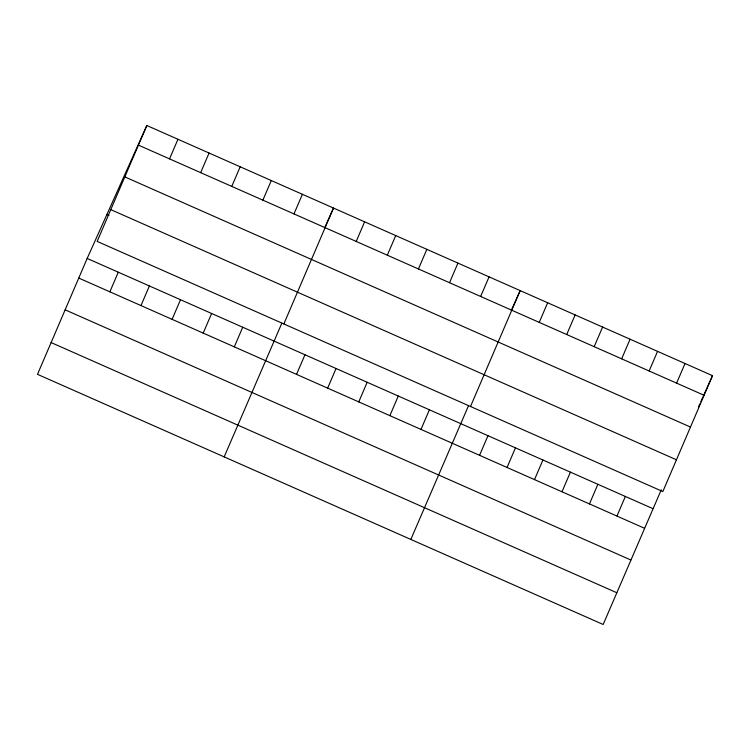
<?xml version="1.0" encoding="UTF-8"?>
<svg xmlns="http://www.w3.org/2000/svg" width="750" height="750" viewBox="0 0 750 750"><rect width="100%" height="100%" fill="white"/><g stroke="black" fill="none" stroke-linecap="round" stroke-linejoin="round"><path stroke-width="1.12" d="M146.841 125.512L97.172 241.397L662.831 491.559L712.5 375.666L146.841 125.512L87.169 258.441L37.5 374.334L603.159 624.487L661.266 489.797M109.875 291.825L118.284 272.203M169.547 158.887L177.956 139.266M140.981 305.578L149.391 285.966M200.653 172.65L209.062 153.028M172.097 319.341L180.506 299.719M231.769 186.403L240.178 166.781M203.203 333.103L211.613 313.481M262.875 200.166L271.284 180.544M234.319 346.856L242.728 327.234M293.991 213.919L302.4 194.297M224.166 456.891L281.812 323.241M283.837 323.953L333.506 208.059L324.6 227.906M296.541 374.372L304.95 354.759M356.212 241.434L364.622 221.822M327.647 388.134L336.056 368.512M387.319 255.197L395.728 235.575M358.762 401.897L367.172 382.275M418.434 268.959L426.844 249.337M389.869 415.65L398.278 396.028M449.541 282.712L457.95 263.091M420.984 429.413L429.394 409.791M480.656 296.475L489.066 276.853M410.831 539.438L468.478 405.787M470.503 406.5L520.181 290.606L511.266 310.453M479.569 455.316L487.978 435.703M539.241 322.378L547.65 302.766M507.047 467.466L515.456 447.853M566.719 334.528L575.128 314.916M534.516 479.616L542.925 460.003M594.188 346.678L602.597 327.066M561.994 491.766L570.403 472.153M621.666 358.837L630.075 339.216M589.472 503.925L597.881 484.303M649.144 370.988L657.553 351.366M616.941 516.075L625.35 496.453M676.613 383.137L685.022 363.516M698.438 406.997L699.844 403.866M700.781 401.775L702.656 397.603M703.125 396.553L712.5 375.666M138.431 145.125L704.091 395.287M124.819 176.897L690.478 427.05M110.784 209.625L676.444 459.788M106.866 214.575L108.938 215.494M87.169 258.441L652.828 508.603M78.759 278.062L644.419 528.225M65.147 309.834L630.806 559.988M51.113 342.562L616.772 592.725"/></g></svg>
